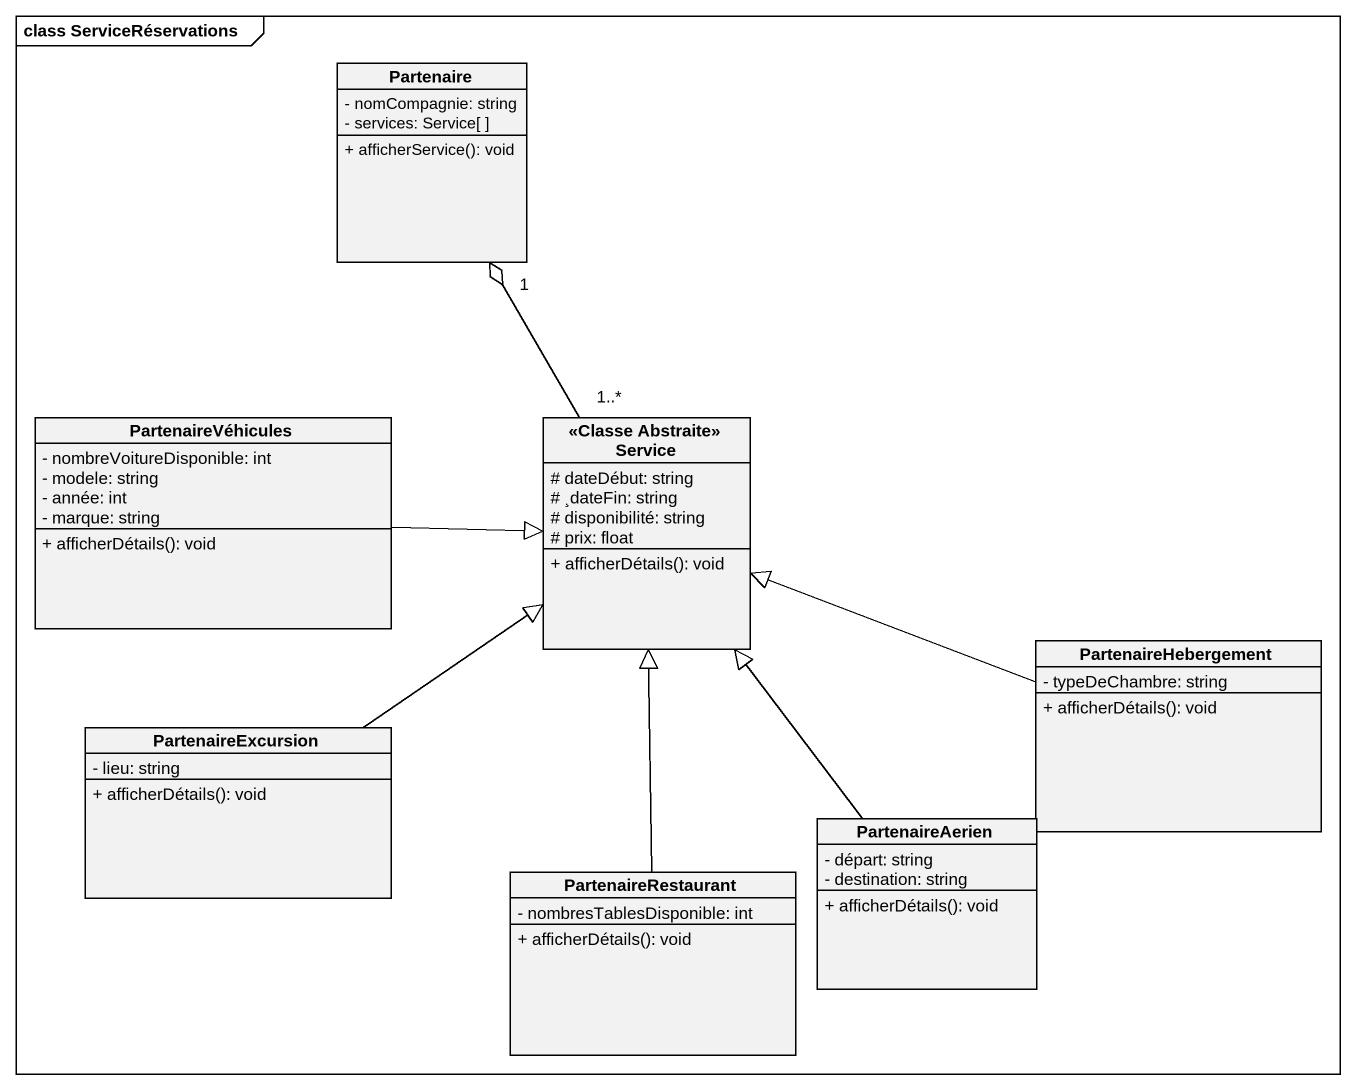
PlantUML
@startuml
mainframe class ServiceRéservations
hide circle
hide empty members
skinparam classAttributeIconSize 0
class Partenaire {
  - nomCompagnie: string
  - services: Service[ ]
  + afficherService(): void
}
class PartenaireVéhicules {
  - nombreVoitureDisponible: int
  - modele: string
  - année: int
  - marque: string
  + afficherDétails(): void
}
class "<<Classe Abstraite>> Service" as Classe_Abstraite_Service {
  # dateDébut: string
  # ¸dateFin: string
  # disponibilité: string
  # prix: float
  + afficherDétails(): void
}
class PartenaireHebergement {
  - typeDeChambre: string
  + afficherDétails(): void
}
class PartenaireExcursion {
  - lieu: string
  + afficherDétails(): void
}
class PartenaireAerien {
  - départ: string
  - destination: string
  + afficherDétails(): void
}
class PartenaireRestaurant {
  - nombresTablesDisponible: int
  + afficherDétails(): void
}
PartenaireVéhicules -right-|> Classe_Abstraite_Service
Classe_Abstraite_Service "1..*" -up-o "1" Partenaire
PartenaireHebergement -left-|> Classe_Abstraite_Service
PartenaireExcursion -up-|> Classe_Abstraite_Service
PartenaireAerien -up-|> Classe_Abstraite_Service
PartenaireRestaurant -up-|> Classe_Abstraite_Service
@enduml
